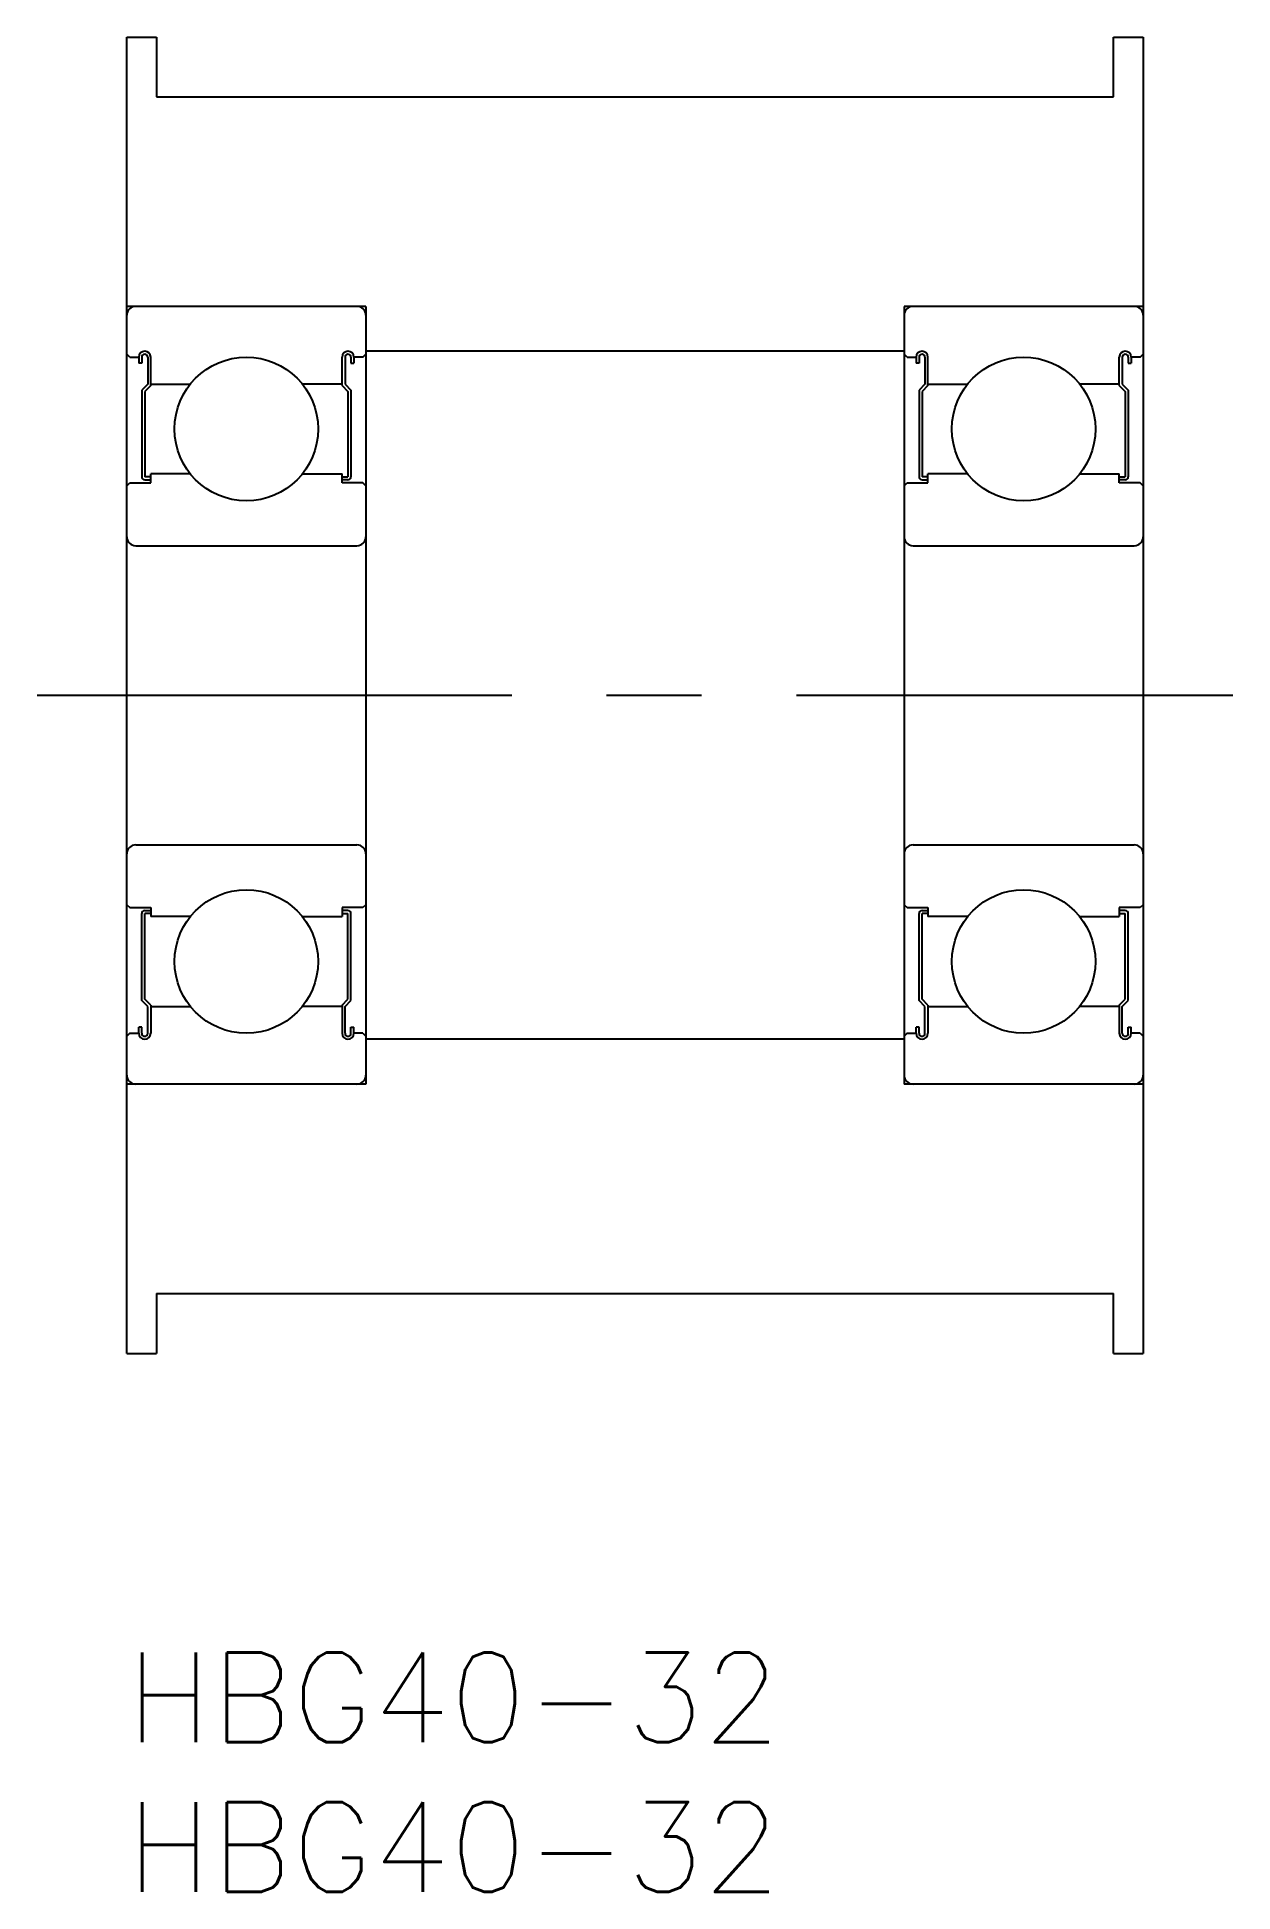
# Model space of a CAD drawing. Extents: x -3 to 37, y -8 to 54.
import ezdxf

# ---------------------------------------------------------------- set-up
doc = ezdxf.new("R2010")
doc.units = 0
doc.header["$LTSCALE"] = 0.5
doc.linetypes.add('CENTER', pattern=[50.8, 31.75, -6.35, 6.35, -6.35])
for name, color, linetype in [('MSM_CENTER', 1, 'CENTER'), ('MSM_CONTINUOUS', 7, 'CONTINUOUS'), ('MSM_PART_NUMBER', 7, 'CONTINUOUS')]:
    doc.layers.add(name, color=color, linetype=linetype)
doc.styles.get("Standard").update_dxf_attribs({"font": 'txt.shx', "height": 3, "bigfont": 'bigfont.shx'})

# ---------------------------------------------------------------- blocks, each defined once
blk = doc.blocks.new('*U2')
at = {"layer": 'MSM_PART_NUMBER'}
blk.add_text('HBG40-32', height=3, dxfattribs=at).set_placement((0, -3))
blk = doc.blocks.new('*U3')
at = {"layer": 'MSM_PART_NUMBER'}
blk.add_text('HBG40-32', height=3, dxfattribs=at).set_placement((0, -8))

msp = doc.modelspace()

# ---------------------------------------------------------------- linework, layer by layer
at = {"layer": 'MSM_CENTER'}
msp.add_line((-3, 32), (37, 32), dxfattribs=at)
at = {"layer": 'MSM_CONTINUOUS'}
for p, q in [((0, 54), (1, 54)), ((0, 10), (0, 54)), ((1, 54), (1, 52)), ((33, 54), (34, 54)), ((33, 52), (33, 54)), ((34, 54), (34, 10)), ((1, 52), (33, 52)), ((8, 45), (0, 45)), ((8, 45), (8, 19)), ((34, 45), (26, 45)), ((26, 45), (26, 19)), ((26, 43.5), (8, 43.5)), ((0.1, 43.3), (0, 43.4)), ((0.1, 43.3), (0.4, 43.3)), ((0.4, 43.3), (0.4, 43.1)), ((0.5, 43.1), (0.4, 43.1)), ((0.5, 43.3), (0.5, 43.1)), ((0.7, 43.3), (0.7, 42.4)), ((0.8, 42.359), (0.8, 43.3)), ((7.2, 42.359), (7.2, 43.3)), ((7.3, 43.3), (7.3, 42.4)), ((7.5, 43.3), (7.5, 43.1)), ((7.5, 43.1), (7.6, 43.1)), ((7.6, 43.3), (7.6, 43.1)), ((7.9, 43.3), (7.6, 43.3)), ((7.9, 43.3), (8, 43.4)), ((26.1, 43.3), (26, 43.4)), ((26.1, 43.3), (26.4, 43.3)), ((26.4, 43.3), (26.4, 43.1)), ((26.5, 43.1), (26.4, 43.1)), ((26.5, 43.3), (26.5, 43.1)), ((26.7, 43.3), (26.7, 42.4)), ((26.8, 42.359), (26.8, 43.3)), ((33.2, 42.359), (33.2, 43.3)), ((33.3, 43.3), (33.3, 42.4)), ((33.5, 43.3), (33.5, 43.1)), ((33.5, 43.1), (33.6, 43.1)), ((33.6, 43.3), (33.6, 43.1)), ((33.9, 43.3), (33.6, 43.3)), ((33.9, 43.3), (34, 43.4)), ((0.7, 42.4), (0.5, 42.2)), ((0.5, 42.2), (0.5, 39.3)), ((0.8, 42.359), (0.6, 42.159)), ((0.8, 42.4), (2.127, 42.4)), ((7.2, 42.4), (5.873, 42.4)), ((7.2, 42.359), (7.4, 42.159)), ((7.3, 42.4), (7.5, 42.2)), ((7.5, 42.2), (7.5, 39.3)), ((26.7, 42.4), (26.5, 42.2)), ((26.5, 42.2), (26.5, 39.3)), ((26.8, 42.359), (26.6, 42.159)), ((26.8, 42.4), (28.127, 42.4)), ((33.2, 42.4), (31.873, 42.4)), ((33.2, 42.359), (33.4, 42.159)), ((33.3, 42.4), (33.5, 42.2)), ((33.5, 42.2), (33.5, 39.3)), ((0.6, 42.159), (0.6, 39.3)), ((7.4, 42.159), (7.4, 39.3)), ((26.6, 42.159), (26.6, 39.3)), ((33.4, 42.159), (33.4, 39.3)), ((0, 39), (0.1, 39.1)), ((0.1, 39.1), (0.8, 39.1)), ((0.8, 39.3), (0.6, 39.3)), ((0.6, 39.2), (0.8, 39.2)), ((2.127, 39.4), (0.8, 39.4)), ((0.8, 39.1), (0.8, 39.4)), ((5.873, 39.4), (7.2, 39.4)), ((7.2, 39.1), (7.2, 39.4)), ((7.2, 39.3), (7.4, 39.3)), ((7.4, 39.2), (7.2, 39.2)), ((7.9, 39.1), (7.2, 39.1)), ((8, 39), (7.9, 39.1)), ((26, 39), (26.1, 39.1)), ((26.1, 39.1), (26.8, 39.1)), ((26.8, 39.3), (26.6, 39.3)), ((26.6, 39.2), (26.8, 39.2)), ((28.127, 39.4), (26.8, 39.4)), ((26.8, 39.1), (26.8, 39.4)), ((31.873, 39.4), (33.2, 39.4)), ((33.2, 39.1), (33.2, 39.4)), ((33.2, 39.3), (33.4, 39.3)), ((33.4, 39.2), (33.2, 39.2)), ((33.9, 39.1), (33.2, 39.1)), ((34, 39), (33.9, 39.1)), ((0.3, 37), (7.7, 37)), ((26.3, 37), (33.7, 37)), ((0.3, 27), (7.7, 27)), ((26.3, 27), (33.7, 27)), ((0, 25), (0.1, 24.9)), ((0.1, 24.9), (0.8, 24.9)), ((0.8, 24.9), (0.8, 24.6)), ((7.2, 24.9), (7.2, 24.6)), ((7.9, 24.9), (7.2, 24.9)), ((8, 25), (7.9, 24.9)), ((26, 25), (26.1, 24.9)), ((26.1, 24.9), (26.8, 24.9)), ((26.8, 24.9), (26.8, 24.6)), ((33.2, 24.9), (33.2, 24.6)), ((33.9, 24.9), (33.2, 24.9)), ((34, 25), (33.9, 24.9)), ((0.5, 21.8), (0.5, 24.7)), ((0.6, 24.8), (0.8, 24.8)), ((0.6, 21.841), (0.6, 24.7)), ((0.8, 24.7), (0.6, 24.7)), ((2.127, 24.6), (0.8, 24.6)), ((5.873, 24.6), (7.2, 24.6)), ((7.4, 24.8), (7.2, 24.8)), ((7.2, 24.7), (7.4, 24.7)), ((7.4, 21.841), (7.4, 24.7)), ((7.5, 21.8), (7.5, 24.7)), ((26.5, 21.8), (26.5, 24.7)), ((26.6, 24.8), (26.8, 24.8)), ((26.6, 21.841), (26.6, 24.7)), ((26.8, 24.7), (26.6, 24.7)), ((28.127, 24.6), (26.8, 24.6)), ((31.873, 24.6), (33.2, 24.6)), ((33.4, 24.8), (33.2, 24.8)), ((33.2, 24.7), (33.4, 24.7)), ((33.4, 21.841), (33.4, 24.7)), ((33.5, 21.8), (33.5, 24.7)), ((0.7, 21.6), (0.5, 21.8)), ((0.8, 21.641), (0.6, 21.841)), ((7.2, 21.641), (7.4, 21.841)), ((7.3, 21.6), (7.5, 21.8)), ((26.7, 21.6), (26.5, 21.8)), ((26.8, 21.641), (26.6, 21.841)), ((33.2, 21.641), (33.4, 21.841)), ((33.3, 21.6), (33.5, 21.8)), ((0.7, 20.7), (0.7, 21.6)), ((0.8, 21.641), (0.8, 20.7)), ((0.8, 21.6), (2.127, 21.6)), ((7.2, 21.6), (5.873, 21.6)), ((7.2, 21.641), (7.2, 20.7)), ((7.3, 20.7), (7.3, 21.6)), ((26.7, 20.7), (26.7, 21.6)), ((26.8, 21.641), (26.8, 20.7)), ((26.8, 21.6), (28.127, 21.6)), ((33.2, 21.6), (31.873, 21.6)), ((33.2, 21.641), (33.2, 20.7)), ((33.3, 20.7), (33.3, 21.6)), ((0.1, 20.7), (0, 20.6)), ((0.1, 20.7), (0.4, 20.7)), ((0.4, 20.7), (0.4, 20.9)), ((0.5, 20.9), (0.4, 20.9)), ((0.5, 20.7), (0.5, 20.9)), ((7.5, 20.7), (7.5, 20.9)), ((7.5, 20.9), (7.6, 20.9)), ((7.6, 20.7), (7.6, 20.9)), ((7.9, 20.7), (7.6, 20.7)), ((7.9, 20.7), (8, 20.6)), ((26, 20.5), (8, 20.5)), ((26.1, 20.7), (26, 20.6)), ((26.1, 20.7), (26.4, 20.7)), ((26.4, 20.7), (26.4, 20.9)), ((26.5, 20.9), (26.4, 20.9)), ((26.5, 20.7), (26.5, 20.9)), ((33.5, 20.7), (33.5, 20.9)), ((33.5, 20.9), (33.6, 20.9)), ((33.6, 20.7), (33.6, 20.9)), ((33.9, 20.7), (33.6, 20.7)), ((33.9, 20.7), (34, 20.6)), ((8, 19), (0, 19)), ((34, 19), (26, 19)), ((1, 12), (33, 12)), ((1, 12), (1, 10)), ((33, 10), (33, 12)), ((0, 10), (1, 10)), ((33, 10), (34, 10))]:
    msp.add_line(p, q, dxfattribs=at)
for centre in [(4, 40.9), (30, 40.9), (4, 23.1), (30, 23.1)]:
    msp.add_circle(centre, 2.4, dxfattribs=at)
for centre, radius, start, end in [((0.3, 44.7), 0.3, 90, 180), ((7.7, 44.7), 0.3, 360, 90), ((26.3, 44.7), 0.3, 90, 180), ((33.7, 44.7), 0.3, 360, 90), ((0.6, 43.3), 0.2, 0, 180), ((7.4, 43.3), 0.2, 0, 180), ((26.6, 43.3), 0.2, 0, 180), ((33.4, 43.3), 0.2, 0, 180), ((0.6, 43.3), 0.1, 0, 180), ((7.4, 43.3), 0.1, 0, 180), ((26.6, 43.3), 0.1, 0, 180), ((33.4, 43.3), 0.1, 0, 180), ((0.6, 39.3), 0.1, 180, 270), ((7.4, 39.3), 0.1, 270, 0), ((26.6, 39.3), 0.1, 180, 270), ((33.4, 39.3), 0.1, 270, 0), ((0.3, 37.3), 0.3, 180, 270), ((7.7, 37.3), 0.3, 270, 360), ((26.3, 37.3), 0.3, 180, 270), ((33.7, 37.3), 0.3, 270, 360), ((0.3, 26.7), 0.3, 90, 180), ((7.7, 26.7), 0.3, 0, 90), ((26.3, 26.7), 0.3, 90, 180), ((33.7, 26.7), 0.3, 0, 90), ((0.6, 24.7), 0.1, 90, 180), ((7.4, 24.7), 0.1, 360, 90), ((26.6, 24.7), 0.1, 90, 180), ((33.4, 24.7), 0.1, 360, 90), ((0.6, 20.7), 0.2, 180, 0), ((0.6, 20.7), 0.1, 180, 0), ((7.4, 20.7), 0.2, 180, 0), ((7.4, 20.7), 0.1, 180, 0), ((26.6, 20.7), 0.2, 180, 0), ((26.6, 20.7), 0.1, 180, 0), ((33.4, 20.7), 0.2, 180, 0), ((33.4, 20.7), 0.1, 180, 0), ((0.3, 19.3), 0.3, 180, 270), ((7.7, 19.3), 0.3, 270, 0), ((26.3, 19.3), 0.3, 180, 270), ((33.7, 19.3), 0.3, 270, 0)]:
    msp.add_arc(centre, radius, start, end, dxfattribs=at)

# ---------------------------------------------------------------- block references
for name in ['*U2', '*U3']:
    msp.add_blockref(name, (0, 0), dxfattribs=at)

doc.saveas('drawing.dxf')
